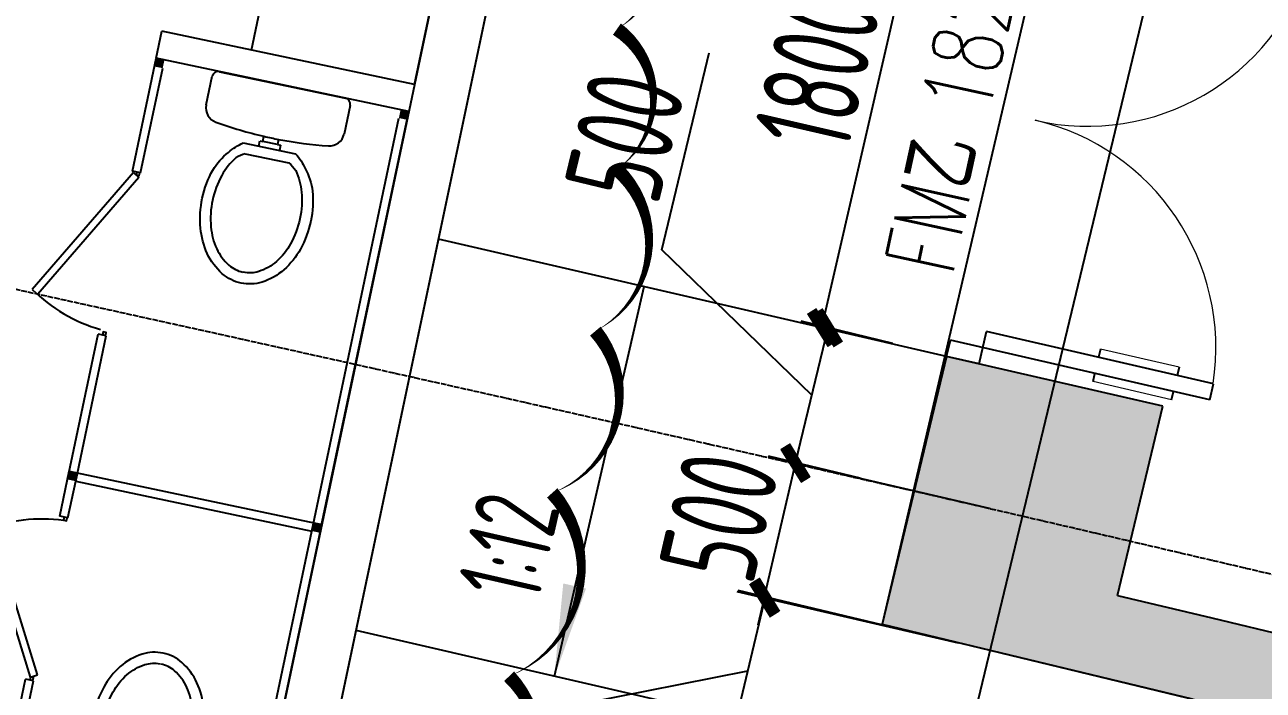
# Model space of a CAD drawing. Header units: millimetres. Extents: x 11639278 to 23698211, y -13072636 to -5537337.
# Drawn here: x 11786013 to 11790478, y -6327378 to -6324982 of the extents above; entities that cross this region are included whole.
import ezdxf
from ezdxf.enums import TextEntityAlignment as Align

# ---------------------------------------------------------------- set-up
doc = ezdxf.new("R2010")
doc.units = ezdxf.units.MM
doc.header["$LTSCALE"] = 10
doc.linetypes.add('A2-RI-F1$0$CENTER', pattern=[2, 1.25, -0.25, 0.25, -0.25])
doc.linetypes.add('A2-RI-F1$0$DOTE', pattern=[2.4200000000000004, 2, -0.2, 0.02, -0.2])
for name, color, linetype in [('A2-RB-F1$0$A-DIMS-100', 1, 'Continuous'), ('A2-RD-F1（少）$0$A-1-1-X-toilel$0$A-FIXT', 55, 'Continuous'), ('A2-RI-F1$0$$0$AUDIT_D_120618114340-341', 1, 'Continuous'), ('A2-RI-F1$0$A-1-1-X-toilel$0$A-FIXT', 55, 'Continuous'), ('A2-RI-F1$0$A-DOOR', 32, 'Continuous'), ('A2-RI-F1$0$A-GRID', 1, 'A2-RI-F1$0$CENTER'), ('A2-RI-F1$0$A-HATH-GRAY', 8, 'Continuous'), ('A2-RI-F1$0$A-ROOF-EDGE', 2, 'Continuous'), ('A2-RI-F1$0$A-SYMB-AREA', 4, 'Continuous'), ('A2-RI-F1$0$A-SYMB-DOOR', 4, 'Continuous'), ('A2-RI-F1$0$A-SYMB-NAME', 4, 'Continuous'), ('A2-RI-F1$0$A-WALL', 7, 'Continuous'), ('A2-RI-F1$0$WINDOW_TEXT', 7, 'Continuous')]:
    doc.layers.add(name, color=color, linetype=linetype)
doc.layers.add('A2-RI-F1$0$A-X-AREA', color=6, linetype='Continuous', plot=False)
doc.styles.add('A2-RB-F1$0$XD2008', font='hzs.shx', dxfattribs={"width": 0.7, "bigfont": 'hztxt.shx'})
doc.styles.add('A2-RI-F1$0$ECADI', font='hzs.shx', dxfattribs={"width": 0.7, "bigfont": 'hztxt.shx'})
doc.styles.add('A2-RI-F1$0$ECADI-TXT', font='simplex.shx', dxfattribs={"bigfont": 'hztxt.shx'})
doc.styles.add('A2-RI-F1$0$SIMPLEX', font='simplex.shx', dxfattribs={"width": 0.7})
doc.dimstyles.new('A2-RB-F1$0$XD100$0', dxfattribs={"dimscale": 100, "dimtxt": 3.5, "dimasz": 1, "dimexe": 1, "dimexo": 2, "dimgap": 0.5, "dimtad": 1, "dimdec": 0, "dimdsep": 46, "dimtxsty": 'A2-RB-F1$0$XD2008', "dimblk1": 'A2-RB-F1$0$_ArchTick', "dimblk2": 'A2-RB-F1$0$_ArchTick', "dimsah": 1, "dimcen": 2.5, "dimclrt": 4, "dimaunit": 1, "dimadec": 0, "dimazin": 0, "dimtfac": 1, "dimtdec": 0, "dimtix": 1, "dimtmove": 1, "dimatfit": 3, "dimfxl": 0, "dimtolj": 1, "dimtzin": 0, "dimarcsym": 0})

# ---------------------------------------------------------------- blocks, each defined once
blk = doc.blocks.new('A2-RB-F1$0$_ArchTick')
at = {"color": 0, "linetype": 'ByBlock', "const_width": 0.4}
blk.add_lwpolyline([(-0.5, -0.5), (0.5, 0.5)], dxfattribs=at)
blk = doc.blocks.new('*D1421')
at = {"layer": 'A2-RB-F1$0$A-DIMS-100', "color": 0, "lineweight": -2, "transparency": 16777216}
for p, q in [((11788791.35940821, -6326561.617693579), (11788813.98591224, -6326464.211116206)), ((11789491.34236309, -6326724.216232374), (11788693.95283084, -6326538.991189549)), ((11788678.7143412, -6327046.55210593), (11788791.35940821, -6326561.617693579)), ((11789378.69729608, -6327209.150644725), (11788581.30776383, -6327023.9256019)), ((11788678.7143412, -6327046.55210593), (11788656.08783717, -6327143.958683303))]:
    blk.add_line(p, q, dxfattribs=at)
at = {"layer": 'Defpoints', "color": 0, "transparency": 16777216}
for p in [(11788791.35940821, -6326561.617693579), (11789686.15551784, -6326769.469240434), (11789573.51045083, -6327254.403652785)]:
    blk.add_point(p, dxfattribs=at)
at = {"layer": 'A2-RB-F1$0$A-DIMS-100', "color": 0, "lineweight": -2, "transparency": 16777216, "xscale": 100, "yscale": 100, "zscale": 100}
for p, rotation in [((11788791.35940821, -6326561.617693579), 256.922721768014), ((11788678.7143412, -6327046.55210593), 76.922721768014)]:
    blk.add_blockref('A2-RB-F1$0$_ArchTick', p, dxfattribs=dict(at, rotation=rotation))
at = {"layer": 'A2-RB-F1$0$A-DIMS-100', "color": 4, "transparency": 16777216, "insert": (11788515.87207562, -6326753.175265685), "char_height": 350, "attachment_point": 5, "rotation": 76.92272176801406, "style": 'A2-RB-F1$0$XD2008'}
blk.add_mtext('\\A1;500', dxfattribs=at)
blk = doc.blocks.new('*D1422')
at = {"layer": 'A2-RB-F1$0$A-DIMS-100', "color": 0, "lineweight": -2, "transparency": 16777216}
for p, q in [((11788309.64808716, -6325791.719444855), (11788480.69914062, -6325082.042379485)), ((11788850.61635154, -6326315.81329189), (11788309.64808716, -6325791.719444855)), ((11789142.04264732, -6326128.909834986), (11788811.97619208, -6326049.355037974)), ((11788792.04047464, -6326558.839894647), (11788909.19222844, -6326072.786689132)), ((11789024.89089353, -6326614.9630405), (11788694.82443829, -6326535.408243489))]:
    blk.add_line(p, q, dxfattribs=at)
at = {"layer": 'Defpoints', "color": 0, "transparency": 16777216}
for p in [(11788909.19222844, -6326072.786689132), (11789336.47472003, -6326175.773137301), (11789219.32296623, -6326661.826342816)]:
    blk.add_point(p, dxfattribs=at)
at = {"layer": 'A2-RB-F1$0$A-DIMS-100', "color": 0, "lineweight": -2, "transparency": 16777216, "xscale": 100, "yscale": 100, "zscale": 100}
for p, rotation in [((11788909.19222844, -6326072.786689132), 76.44866309347927), ((11788792.04047464, -6326558.839894647), 256.4486630934793)]:
    blk.add_blockref('A2-RB-F1$0$_ArchTick', p, dxfattribs=dict(at, rotation=rotation))
at = {"layer": 'A2-RB-F1$0$A-DIMS-100', "color": 4, "transparency": 16777216, "insert": (11788176.4375321, -6325384.159697063), "char_height": 350, "attachment_point": 5, "rotation": 76.44866309347925, "style": 'A2-RB-F1$0$XD2008'}
blk.add_mtext('\\A1;500', dxfattribs=at)
blk = doc.blocks.new('*D1423')
at = {"layer": 'A2-RB-F1$0$A-DIMS-100', "color": 0, "lineweight": -2, "transparency": 16777216}
for p, q in [((11789545.89912454, -6324376.7926533), (11789193.92803874, -6324295.662581187)), ((11788887.05881435, -6326072.181830209), (11789291.37285863, -6324318.123816168)), ((11789141.58508025, -6326130.850667341), (11788789.61399446, -6326049.720595228))]:
    blk.add_line(p, q, dxfattribs=at)
at = {"layer": 'Defpoints', "color": 0, "transparency": 16777216}
for p in [(11789291.37285863, -6324318.123816168), (11789740.78876432, -6324421.715123262), (11789336.47472003, -6326175.773137303)]:
    blk.add_point(p, dxfattribs=at)
at = {"layer": 'A2-RB-F1$0$A-DIMS-100', "color": 0, "lineweight": -2, "transparency": 16777216, "xscale": 100, "yscale": 100, "zscale": 100}
for p, rotation in [((11789291.37285863, -6324318.123816168), 77.01991600797717), ((11788887.05881435, -6326072.181830209), 257.0199160079772)]:
    blk.add_blockref('A2-RB-F1$0$_ArchTick', p, dxfattribs=dict(at, rotation=rotation))
at = {"layer": 'A2-RB-F1$0$A-DIMS-100', "color": 4, "transparency": 16777216, "insert": (11788869.96499174, -6325144.61504448), "char_height": 350, "attachment_point": 5, "rotation": 77.01991600797717, "style": 'A2-RB-F1$0$XD2008'}
blk.add_mtext('\\A1;1800', dxfattribs=at)
blk = doc.blocks.new('*D1434')
at = {"layer": 'A2-RB-F1$0$A-DIMS-100', "color": 0, "lineweight": -2, "transparency": 16777216}
for p, q in [((11789445.98065905, -6327432.42356059), (11789262.71718891, -6328208.270814233)), ((11790370.54726928, -6327650.816143115), (11790187.28379914, -6328426.663396758)), ((11789285.70564318, -6328110.949023401), (11790210.27225341, -6328329.341605928))]:
    blk.add_line(p, q, dxfattribs=at)
at = {"layer": 'Defpoints', "color": 0, "transparency": 16777216}
for p in [(11789491.95756758, -6327237.779978929), (11790416.52417781, -6327456.172561454), (11790210.27225341, -6328329.341605928)]:
    blk.add_point(p, dxfattribs=at)
at = {"layer": 'A2-RB-F1$0$A-DIMS-100', "color": 0, "lineweight": -2, "transparency": 16777216, "xscale": 100, "yscale": 100, "zscale": 100}
for p, rotation in [((11789285.70564318, -6328110.949023401), 166.7097256110643), ((11790210.27225341, -6328329.341605928), 346.7097256110643)]:
    blk.add_blockref('A2-RB-F1$0$_ArchTick', p, dxfattribs=dict(at, rotation=rotation))
at = {"layer": 'A2-RB-F1$0$A-DIMS-100', "color": 4, "transparency": 16777216, "insert": (11789799.71297039, -6328001.171285296), "char_height": 350, "attachment_point": 5, "rotation": 346.7097256110643, "style": 'A2-RB-F1$0$XD2008'}
blk.add_mtext('\\A1;950', dxfattribs=at)
blk = doc.blocks.new('*D1107')
at = {"layer": 'A2-RB-F1$0$A-DIMS-100', "color": 0, "lineweight": -2, "transparency": 16777216}
for p, q in [((11789378.76723669, -6327209.149862858), (11788585.50664187, -6327019.310442954)), ((11788682.76046218, -6327042.584772918), (11788555.12782388, -6327575.90889829)), ((11788618.94414303, -6327309.246835604), (11787890.63716498, -6327453.373089847)), ((11787890.63716498, -6327453.373089847), (11787720.73455625, -6328163.325978104)), ((11789251.13459838, -6327742.47398823), (11788457.87400357, -6327552.634568326))]:
    blk.add_line(p, q, dxfattribs=at)
at = {"layer": 'Defpoints', "color": 0, "transparency": 16777216}
for p in [(11789573.2748773, -6327255.698522786), (11788555.12782388, -6327575.90889829), (11789445.642239, -6327789.022648158)]:
    blk.add_point(p, dxfattribs=at)
at = {"layer": 'A2-RB-F1$0$A-DIMS-100', "color": 0, "lineweight": -2, "transparency": 16777216, "xscale": 100, "yscale": 100, "zscale": 100}
for p, rotation in [((11788682.76046218, -6327042.584772918), 76.54136474564864), ((11788555.12782388, -6327575.90889829), 256.5413647456487)]:
    blk.add_blockref('A2-RB-F1$0$_ArchTick', p, dxfattribs=dict(at, rotation=rotation))
at = {"layer": 'A2-RB-F1$0$A-DIMS-100', "color": 4, "transparency": 16777216, "insert": (11787586.86476492, -6327755.982291556), "char_height": 350, "attachment_point": 5, "rotation": 76.54136474564865, "style": 'A2-RB-F1$0$XD2008'}
blk.add_mtext('\\A1;550', dxfattribs=at)
blk = doc.blocks.new('A2-RI-F1$0$A-1-1-X-toilel$0$A-1-10-01~10(B1~wd)$0$A1088D2A')
at = {"layer": 'A2-RI-F1$0$A-1-1-X-toilel$0$A-FIXT'}
for p, q in [((-0.4300000000000068, 0), (0.4300000000000068, 0)), ((-0.4699999999999704, -0.235336267095184), (-0.4700000000000131, -0.0400000000000027)), ((0.4700000000000131, -0.03999999999999559), (0.4700000000000273, -0.2353362670951911)), ((-0.06999999999997897, -0.3957167111844802), (-0.04999999999996874, -0.3957167111844767)), ((-0.06999999999999318, -0.4309881117825811), (-0.06999999999997897, -0.3957167111844802)), ((-0.04999999999996874, -0.3957167111844767), (-0.04999999999998295, -0.3605386372609218)), ((0.04999999999999716, -0.3957167111844802), (-0.04999999999996874, -0.3957167111844767)), ((0.05000000000001137, -0.3605386372609218), (0.04999999999999716, -0.3957167111844802)), ((0.04999999999999716, -0.3957167111844802), (0.07000000000000739, -0.3957167111844802)), ((0.07000000000000739, -0.3957167111844802), (0.07000000000000739, -0.4309881117825811)), ((-0.1762938147833138, -0.4309881117825811), (0.1809100379928869, -0.4309881117825811)), ((-0.1484167180438694, -0.4997169248503378), (0.1484167180438694, -0.4997169248503378))]:
    blk.add_line(p, q, dxfattribs=at)
for points in [[(0.002308111604786557, -1.35, -0.128380851963308), (-0.133145106430043, -1.314637976685676, -0.106267858386305), (-0.2593697823085719, -1.203377380979279, -0.0850651022026369), (-0.3381833015746485, -1.047009278842657, -0.07442225656738125), (-0.367760314940713, -0.8493990655887919, -0.07442225656738106), (-0.3381833015746487, -0.6517888523349271, -0.09398519693808477), (-0.2593697823085721, -0.5142866828826407, -0.0738717931688168), (-0.1762938147833138, -0.4309881117825811, -0.1309213330563596)], [(0.180910037992887, -0.4309881117825811, -0.07387179316881685), (0.2639860055181452, -0.5142866828826407, -0.09398519693808455), (0.3427995247842218, -0.6517888523349271, -0.0744222565673809), (0.3723765381502862, -0.8493990655887919, -0.07442225656738098), (0.3427995247842218, -1.047009278842656, -0.08506510220263751), (0.2639860055181452, -1.203377380979279, -0.106267858386305), (0.1377613296396161, -1.314637976685676, -0.1283808519633083), (0.002308111604786557, -1.35, -0.1309213330563591)], [(-0.1484167180438695, -0.4997169248503378, 0.07365400395430324), (-0.2043185169707629, -0.5395298440589007, 0.08506510220264732), (-0.2718499929185088, -0.6735140745154038, 0.07442225656737694), (-0.298175316120222, -0.8493990655887919, 0.07442225656738169), (-0.2718499929185058, -1.02528405666219, 0.08506510220263948), (-0.2043185169707648, -1.15926828711868, 0.1062678583862979), (-0.1014907335803409, -1.249905718790097, 0.1283808519633133), (-0.00230811160478661, -1.275798777969936, 0.1313960865787941)], [(0.1484167180438695, -0.4997169248503378, -0.07365400395430324), (0.2043185169707629, -0.5395298440589007, -0.08506510220264732), (0.2718499929185088, -0.6735140745154038, -0.07442225656737694), (0.298175316120222, -0.8493990655887919, -0.07442225656738169), (0.2718499929185058, -1.02528405666219, -0.08506510220263948), (0.2043185169707648, -1.15926828711868, -0.1062678583862979), (0.1014907335803409, -1.249905718790097, -0.1283808519633133), (0.002308111604786609, -1.275798777969936, -0.1313960865787941)]]:
    blk.add_lwpolyline(points, format="xyb", dxfattribs=at)
for centre, radius, start, end in [((-0.4300000000000104, -0.0400000000000027), 0.0400000000000027, 89.99999999999491, 180), ((0.4300000000000104, -0.0400000000000027), 0.0400000000000027, 1.017777498068325e-11, 90.0000000000051), ((-0.3699999999999424, -0.2353362670952195), 0.1000000000000286, 179.9999999999796, 262.0681383419005), ((0.3700000000000063, -0.2353362670952266), 0.100000000000021, 277.931861658096, 2.035554996136651e-11), ((9.201519754475918e-13, 2.420261888217401), 2.781250000000108, 262.068138341904, 268.9699080231065), ((2.842084206866602e-14, 2.420261888217462), 2.781250000000046, 268.969908023125, 271.0300919768748), ((-8.704157186678607e-13, 2.420261888217535), 2.781250000000242, 271.0300919768929, 277.9318616580958)]:
    blk.add_arc(centre, radius, start, end, dxfattribs=at)
blk = doc.blocks.new('A2-RI-F1$0$76ryftuyj')
at = {"layer": 'A2-RI-F1$0$A-1-1-X-toilel$0$A-FIXT'}
for p, q in [((-454.0209124051034, 100.4490472702309), (-569.5913216304034, -421.9190992573276)), ((-424.7292406391352, 93.96846357453614), (-540.2996498625726, -428.3996829539537)), ((424.7292406372726, -93.96846357639879), (150.3845308870077, -1333.982568426058)), ((454.0209124069661, -100.4490472711623), (173.1956189610064, -1369.754823888652)), ((-556.431971007958, -436.0224354602396), (-925.2309731338173, -853.0777695905417)), ((-540.2996498569846, -428.3996829558164), (-569.5913216266781, -421.9190992582589)), ((-556.431971007958, -436.0224354602396), (-537.0708651971072, -453.7482985761017)), ((-537.0708651971072, -453.7482985761017), (-905.8698673248291, -870.8036327008158)), ((-925.2309731338173, -853.0777695905417), (-905.8698673248291, -870.8036327008158)), ((-699.2029955275357, -1007.752534620464), (-734.8462058510631, -1168.856729349121)), ((-669.9113237597048, -1014.233118318021), (-699.202995525673, -1007.752534620464)), ((-669.9113237634301, -1014.23311831709), (-699.0739503894001, -1146.045641276054)), ((-699.0739503894001, -1146.045641276054), (150.3845308870077, -1333.982568426058)), ((-734.8462058510631, -1168.856729349121), (173.1956189610064, -1369.754823888652))]:
    blk.add_line(p, q, dxfattribs=at)
for points in [[(-542.8294380810112, -427.8485015649348), (-545.4194581843913, -439.5551660098135), (-556.6631987597793, -437.0675646737218), (-554.0731786563993, -425.3609002269804)], [(-683.6485612932593, -1011.030302228406), (-681.3224673755467, -1000.516561055556), (-670.078726798296, -1003.00416239351), (-672.4048207178712, -1013.51790356636)]]:
    blk.add_lwpolyline(points, dxfattribs=at)
blk.add_arc((-524.474903171882, -462.0826576333493), 559.8951733866269, 224.2936752484463, 253.752797160931, dxfattribs=at)
for points in [[(-460.5014961007982, 71.15737550053746), (-431.2098243329674, 64.67679180763662), (-454.0209124051034, 100.4490472702309), (-424.7292406391352, 93.96846357453614)], [(418.2486569415778, -123.2601353442296), (447.5403287094086, -129.7407190389931), (424.7292406372726, -93.96846357639879), (454.0209124069661, -100.4490472711623)], [(-734.8462058510631, -1168.856729349121), (-705.5545340832323, -1175.337313046679), (-728.365622157231, -1139.565057581291), (-699.0739503894001, -1146.045641276054)], [(143.9039471950382, -1363.274240196683), (173.1956189610064, -1369.754823891446), (150.3845308870077, -1333.982568429783), (179.6762026567012, -1340.463152123615)]]:
    blk.add_trace(points, dxfattribs=at)
at = {"layer": 'A2-RI-F1$0$A-1-1-X-toilel$0$A-FIXT', "xscale": 539.9999999998115, "yscale": 539.9999999998115, "zscale": 539.9999999998115, "rotation": 347.5246565594547}
blk.add_blockref('A2-RI-F1$0$A-1-1-X-toilel$0$A-1-10-01~10(B1~wd)$0$A1088D2A', (0, 0), dxfattribs=at)
blk = doc.blocks.new('A2-RI-F1$0$$DorLib2D$00000011')
for p, q in [((-0.4666666602065561, 0.4708801651422903), (-0.4666666602065561, -0.06245316819156699)), ((-0.4666666602065561, 0.4708801651422903), (-0.4333333268731963, 0.4708801651422903)), ((-0.4333333268731963, 0.4708801651422903), (-0.4333333268731963, 0.004213498475152733)), ((0.4333333397943449, 0.4708801651422903), (0.4333333397943449, 0.004213498475152733)), ((0.4666666731277047, 0.4708801651422903), (0.4333333397943449, 0.4708801651422903)), ((0.4666666731277047, 0.4708801651422903), (0.4666666731277047, -0.06245316819156699)), ((-0.483333326873236, 0.3962051976975829), (-0.4666666602065561, 0.3962051976975829)), ((-0.4166666602065021, 0.3962051976975829), (-0.4333333268731963, 0.3962051976975829)), ((0.4166666731276649, 0.3962051976975829), (0.4333333397943449, 0.3962051976975829)), ((0.4833333397943989, 0.3962051976975829), (0.4666666731277047, 0.3962051976975829)), ((-0.483333326873236, 0.2345635206386163), (-0.4666666602065561, 0.2345635206386163)), ((-0.4166666602065021, 0.2345635206386163), (-0.4333333268731963, 0.2345635206386163)), ((0.4166666731276649, 0.2345635206386163), (0.4333333397943449, 0.2345635206386163)), ((0.4833333397943846, 0.2345635206386163), (0.4666666731277047, 0.2345635206386163)), ((-0.4999999935399302, 0.004213498475152733), (-0.4333333268731963, 0.004213498475152733)), ((-0.499999993539916, 0.004213498475181154), (-0.4999999935399302, -0.06245316819156699)), ((0.5000000064610788, 0.004213498475152733), (0.4333333397943449, 0.004213498475152733)), ((0.5000000064610788, 0.004213498475181154), (0.5000000064610788, -0.06245316819156699)), ((-0.4999999935399302, -0.06245316819156699), (-0.4666666602065561, -0.06245316819156699)), ((0.5000000064610788, -0.06245316819156699), (0.4666666731277047, -0.06245316819156699))]:
    blk.add_line(p, q)
at = {"lineweight": 13}
for p, q in [((-0.483333326873236, 0.3962051976975829), (-0.483333326873236, 0.2345635206386163)), ((-0.4166666602065021, 0.3962051976975829), (-0.4166666602065021, 0.2345635206386163)), ((0.4166666731276649, 0.3962051976975829), (0.4166666731276649, 0.2345635206386163)), ((0.4833333397943989, 0.3962051976975829), (0.4833333397943846, 0.2345635206386163))]:
    blk.add_line(p, q, dxfattribs=at)
for centre, start, end in [((-0.4666666602065561, 0.004213498475152733), 0, 85.90395624167282), ((0.4666666731277047, 0.004213498475152733), 94.09604375832718, 180)]:
    blk.add_arc(centre, 0.4666666666671333, start, end, dxfattribs=at)
blk = doc.blocks.new('A2-RI-F1$0$door-doublewing')
at = {"layer": 'A2-RI-F1$0$A-DOOR', "color": 4, "xscale": -0.9999999999999998, "rotation": 180}
blk.add_blockref('A2-RI-F1$0$$DorLib2D$00000011', (-6.460084023274248e-09, -0.02911983485822134), dxfattribs=at)
at = {"layer": 'A2-RI-F1$0$WINDOW_TEXT', "style": 'A2-RI-F1$0$SIMPLEX', "flags": 9}
blk.add_attdef('A', text='', height=0.9999999999999998, dxfattribs=at).set_placement((0, 1.5), align=Align.MIDDLE)
blk = doc.blocks.new('A2-RI-F1$0$ECADI-TAG-DOOR')
blk = doc.blocks.new('A2-RI-F1$0$5erhfh')
at = {"layer": 'A2-RI-F1$0$A-SYMB-AREA', "style": 'A2-RI-F1$0$ECADI', "width": 0.7}
blk.add_attdef('340M2', text='', height=2.5, dxfattribs=at).set_placement((0, 1.25), align=Align.MIDDLE_LEFT)
at = {"layer": 'A2-RI-F1$0$A-SYMB-NAME', "style": 'A2-RI-F1$0$ECADI', "width": 0.7}
blk.add_attdef('CHINESENAME', (-12.29193252821193, 3.0875), '', height=4.5, dxfattribs=at)
blk = doc.blocks.new('A2-RI-F1')
at = {"layer": 'A2-RI-F1$0$A-HATH-GRAY', "ltscale": 3}
h = blk.add_hatch(color=256, dxfattribs=at)
h.paths.add_polyline_path([(11790116.08440735, -6326355.420583756), (11789336.48704571, -6326175.721999056), (11789104.02789268, -6327140.176331323), (11789881.7562484, -6327327.629271274)], flags=17)
h.paths.add_polyline_path([(11784982.07750059, -6317845.927547015), (11785569.17010833, -6317969.710703944), (11785692.95326526, -6317382.618096206), (11785105.86065752, -6317258.834939277)])
h.paths.add_polyline_path([(11783331.63540817, -6325673.828983516), (11783918.72801591, -6325797.612140444), (11784042.51117283, -6325210.519532707), (11783455.4185651, -6325086.736375777)], flags=17)
h.paths.add_polyline_path([(11787538.95659537, -6310566.061386202), (11786168.76169603, -6310278.714510296), (11785797.41200836, -6312039.993362097), (11787167.60690771, -6312327.340238004)])
h.paths.add_polyline_path([(11778410.62245153, -6308757.447392059), (11777032.7416437, -6308509.562804598), (11776712.11847465, -6310280.778366802), (11778089.99928248, -6310528.662954263)])
h.paths.add_polyline_path([(11790242.3600651, -6324537.328204209), (11791465.11188933, -6319482.900487989), (11790976.76614521, -6319370.335921482), (11791211.09430416, -6318398.12723396), (11791992.60684113, -6318578.287661324), (11790534.71163159, -6324604.715762605)])
edge = h.paths.add_edge_path()
edge.add_arc((11715428.67205148, -6654719.330084357), 328247.9795160223, 79.92266014707627, 81.00674811684888, ccw=False)
edge.add_line((11772864.63270262, -6331535.409567832), (11773061.22478829, -6330451.810558354))
edge.add_line((11773061.22478829, -6330451.810558354), (11774438.40910733, -6330701.106125399))
edge.add_line((11774438.40910733, -6330701.106125399), (11774242.24376963, -6331784.782944146))
edge.add_arc((11720000.66023522, -6627501.219028139), 300649.8959829168, 78.2274827493768, 79.60609913589502, ccw=False)
edge.add_line((11781341.20636825, -6333175.383677858), (11781568.29230941, -6332098.352867032))
edge.add_line((11781568.29230941, -6332098.352867032), (11782938.28711665, -6332386.645067665))
edge.add_line((11782938.28711665, -6332386.645067665), (11782711.08888637, -6333464.210995262))
edge.add_arc((11720000.66025055, -6627501.218953365), 300649.8959065875, 77.05850786861481, 77.96068022842718, ccw=False)
edge.add_line((11787332.99463505, -6334488.050896065), (11787450.15923036, -6334001.944412149))
edge.add_line((11787450.15923036, -6334001.944412149), (11788229.75659201, -6334181.64299685))
edge.add_line((11788229.75659201, -6334181.64299685), (11788112.58213476, -6334667.770404884))
edge.add_line((11788112.58213476, -6334667.770404884), (11791758.17982042, -6335546.492573418))
edge.add_line((11791758.17982042, -6335546.492573418), (11791875.34972358, -6335060.364067676))
edge.add_line((11791875.34972358, -6335060.364067676), (11792167.69873419, -6335127.751036939))
edge.add_line((11792167.69873419, -6335127.751036939), (11793115.12148292, -6331196.970241321))
edge.add_line((11793115.12148292, -6331196.970241321), (11789518.12823036, -6330329.998559081))
edge.add_line((11789518.12823036, -6330329.998559081), (11789588.42323071, -6330038.350461305))
edge.add_line((11789588.42323071, -6330038.350461305), (11792893.76428709, -6330835.029860979))
edge.add_line((11792893.76428709, -6330835.029860979), (11793527.30042168, -6328206.553466046))
edge.add_line((11793527.30042168, -6328206.553466046), (11790221.95518572, -6327409.877326669))
edge.add_line((11790221.95518572, -6327409.877326669), (11790291.81084261, -6327117.872597164))
edge.add_line((11790291.81084261, -6327117.872597164), (11793598.84220926, -6327909.006524483))
edge.add_line((11793598.84220926, -6327909.006524483), (11793761.62991507, -6327234.339242093))
edge.add_line((11793761.62991507, -6327234.339242093), (11794248.8782661, -6327346.650857532))
edge.add_line((11794248.8782661, -6327346.650857532), (11795889.11156035, -6320541.454822238))
edge.add_line((11795889.11156035, -6320541.454822238), (11795401.86320933, -6320429.143206801))
edge.add_line((11795401.86320933, -6320429.143206801), (11795636.30384598, -6319456.961643168))
edge.add_line((11795636.30384598, -6319456.961643168), (11796415.78872992, -6319636.63310398))
edge.add_line((11796415.78872992, -6319636.63310398), (11794305.0862716, -6328393.767867261))
edge.add_line((11794305.0862716, -6328393.767867261), (11793818.89614066, -6328277.065346335))
edge.add_line((11793818.89614066, -6328277.065346335), (11793208.84808423, -6330808.106095122))
edge.add_line((11793208.84808423, -6330808.106095122), (11793694.92826932, -6330925.264351713))
edge.add_line((11793694.92826932, -6330925.264351713), (11792418.74809936, -6336220.03325031))
edge.add_arc((11720132.33392726, -6626770.158887025), 299407.249714115, 76.02894159591493, 81.04323988807005)
edge.add_line((11766746.75925568, -6331013.846135003), (11766739.78624526, -6330506.692948949))
h = blk.add_hatch(color=256, dxfattribs=at)
h.paths.add_polyline_path([(11789588.42323071, -6330038.350461306), (11788859.30298631, -6329862.612960435), (11788742.12812596, -6330348.762033193), (11789130.99227691, -6330442.488614823), (11789177.87216318, -6330247.987736622), (11789518.12823036, -6330329.998559063)], flags=17)
h.paths.add_polyline_path([(11788859.30298632, -6329862.612960435), (11788762.0962433, -6329839.183532687), (11788644.92137779, -6330325.332626819), (11788742.12812596, -6330348.762033195)], flags=17)
h.paths.add_polyline_path([(11790292.30745917, -6327117.991401661), (11789951.91185505, -6327036.559301008), (11789881.75624841, -6327327.629271275), (11790222.01240403, -6327409.639932502)], flags=17)
h.paths.add_polyline_path([(11796415.78872645, -6319636.633118346), (11795636.30384252, -6319456.961657535), (11795401.86320586, -6320429.143221168), (11795889.11155689, -6320541.454836603), (11794248.87826264, -6327346.650871899), (11793761.6299116, -6327234.339256461), (11793598.8422058, -6327909.006538849), (11790291.81083914, -6327117.872611531), (11790221.95518226, -6327409.877341036), (11793527.30041822, -6328206.553480412), (11792893.76428362, -6330835.029875345), (11789588.42322724, -6330038.350475671), (11789518.12822689, -6330329.998573448), (11793115.12147946, -6331196.970255687), (11792167.69873073, -6335127.751051307), (11791875.34972011, -6335060.364082042), (11791758.17981695, -6335546.492587783), (11788112.58213129, -6334667.770419251), (11788229.75658854, -6334181.643011217), (11787450.1592269, -6334001.944426516), (11787332.99463159, -6334488.050910432, 0.003936489857834131), (11782711.08888291, -6333464.211009629), (11782938.28711318, -6332386.645082031), (11781568.29230594, -6332098.3528814), (11781341.20636478, -6333175.383692225, 0.006015421321692908), (11774242.24376616, -6331784.782958512), (11774438.40910387, -6330701.106139766), (11773061.22478482, -6330451.810572721), (11772864.63269915, -6331535.409582199, 0.004730261393427153), (11766739.78472158, -6330506.582396614), (11766746.75925222, -6331013.84614937, -0.02188249548002499), (11792418.74809589, -6336220.033264677), (11793694.92826585, -6330925.264366079), (11793208.84808077, -6330808.106109488), (11793818.89613719, -6328277.065360703), (11794305.08626814, -6328393.767881627)])
at = {"layer": 'A2-RI-F1$0$$0$AUDIT_D_120618114340-341'}
blk.add_line((11787922.66060096, -6327327.645772326), (11788246.10197585, -6325924.440271691), dxfattribs=at)
at = {"layer": 'A2-RI-F1$0$$0$AUDIT_D_120618114340-341', "extrusion": (0, 0, -1)}
blk.add_solid([(-11787954.43766436, -6326993.704701326), (-11788036.53019581, -6327012.09788288), (-11787921.8615784, -6327331.492906263)], dxfattribs=at)
at = {"layer": 'A2-RI-F1$0$A-1-1-X-toilel$0$A-FIXT'}
for p, q in [((11786401.53341784, -6325508.537682266), (11786487.29390199, -6325102.495610444)), ((11786430.8881557, -6325514.726330342), (11786510.45999177, -6325138.038996384)), ((11787077.39310591, -6326810.973355161), (11787397.29077571, -6325294.343700896)), ((11787048.03836804, -6326804.784707082), (11787361.74738977, -6325317.509790679)), ((11786405.06421421, -6325513.74319389), (11786040.43550056, -6325934.44945351)), ((11786430.8881557, -6325514.726330342), (11786401.53341784, -6325508.537682266)), ((11786405.06421421, -6325513.74319389), (11786424.60083109, -6325531.275428263)), ((11786424.60083109, -6325531.275428263), (11786059.97211745, -6325951.981687876)), ((11786167.39623218, -6326619.125264712), (11786277.76045626, -6326095.632439508)), ((11786307.11519413, -6326101.821087586), (11786277.76045626, -6326095.632439508)), ((11786196.75097004, -6326625.313912788), (11786307.11519412, -6326101.821087585))]:
    blk.add_line(p, q, dxfattribs=at)
for points in [[(11786417.05383131, -6325511.972933416), (11786414.83252265, -6325522.509311076), (11786426.10047143, -6325524.884851607), (11786428.32178009, -6325514.348473946)], [(11786304.58347495, -6326101.278844659), (11786307.05682051, -6326089.546975316), (11786295.78887173, -6326087.171434784), (11786293.31552617, -6326098.90330413)]]:
    blk.add_lwpolyline(points, dxfattribs=at)
blk.add_arc((11786437.27914195, -6325539.483974665), 559.8951733866268, 224.8640952208835, 254.323217132132, dxfattribs=at)
for points in [[(11786487.29390199, -6325102.495610444), (11786516.64863985, -6325108.684258521), (11786481.10525391, -6325131.850348305), (11786510.45999177, -6325138.038996384)], [(11787367.93603786, -6325288.155052815), (11787397.29077571, -6325294.343700893), (11787361.74738977, -6325317.509790675), (11787391.10212764, -6325323.698438755)], [(11786173.58488026, -6326589.770526848), (11786202.93961812, -6326595.959174928), (11786167.39623218, -6326619.125264712), (11786196.75097004, -6326625.313912788)], [(11787054.22701612, -6326775.429969219), (11787083.58175398, -6326781.618617298), (11787048.03836804, -6326804.784707082), (11787077.39310591, -6326810.973355161)]]:
    blk.add_trace(points, dxfattribs=at)
at = {"layer": 'A2-RI-F1$0$A-GRID', "linetype": 'A2-RI-F1$0$DOTE', "ltscale": 3000}
blk.add_line((11793700.88847131, -6309775.264128854), (11787757.94305555, -6334432.066745132), dxfattribs=at)
at = {"layer": 'A2-RI-F1$0$A-GRID', "linetype": 'A2-RI-F1$0$DOTE'}
for radius, end in [(308699.9999999902, 81.42203901783473), (304099.9999999902, 81.42260052784437)]:
    blk.add_arc((11720000.63904913, -6627501.320939044), radius, 75.58928457788856, end, dxfattribs=at)
at = {"layer": 'A2-RI-F1$0$A-ROOF-EDGE'}
for p, q in [((11789336.47472003, -6326175.773137304), (11787504.85664243, -6325753.581898017)), ((11790119.71337851, -6327834.070362841), (11787207.70885383, -6327162.848117267))]:
    blk.add_line(p, q, dxfattribs=at)
at = {"layer": 'A2-RI-F1$0$A-WALL'}
for p, q in [((11786446.19202148, -6330774.451462088), (11788182.08200619, -6322541.742993057)), ((11787417.92241702, -6325196.495168068), (11787945.52529583, -6322694.262465048)), ((11786487.15414401, -6325102.430874237), (11786507.78578528, -6325004.5823414)), ((11787417.92241702, -6325196.495168068), (11786507.78578528, -6325004.5823414)), ((11787397.29077571, -6325294.343700896), (11786487.15414401, -6325102.430874237)), ((11786291.7416561, -6330537.569757925), (11787397.29077571, -6325294.343700896)), ((11790116.08440735, -6326355.420583757), (11789336.48704571, -6326175.721999056)), ((11789951.91185505, -6327036.559301004), (11790292.30745917, -6327117.991401663)), ((11790292.30745917, -6327117.991401664), (11793598.84220926, -6327909.006524483)), ((11789104.02789268, -6327140.176331322), (11793527.35791588, -6328206.314927307))]:
    blk.add_line(p, q, dxfattribs=at)
at = {"layer": 'A2-RI-F1$0$A-WALL', "ltscale": 3}
for p, q in [((11789336.48704571, -6326175.721999055), (11789104.02789268, -6327140.176331322)), ((11790116.08440735, -6326355.420583756), (11789336.48704571, -6326175.721999055)), ((11789951.91185505, -6327036.559301004), (11790116.08440735, -6326355.420583756))]:
    blk.add_line(p, q, dxfattribs=at)
at = {"layer": 'A2-RI-F1$0$A-X-AREA'}
for points in [[(11785040.75692918, -6333970.733768817), (11785819.55882014, -6330642.587119502), (11786446.19202148, -6330774.451462088), (11788182.08200619, -6322541.742993057), (11786033.87623178, -6322066.685453433), (11786446.59845271, -6320109.290829628), (11791066.31852468, -6321131.372561729), (11790289.38967666, -6324342.924264331), (11789785.71117737, -6324226.825470929), (11789104.02789268, -6327140.176331323), (11790222.01231072, -6327409.640319638), (11789588.42280821, -6330038.350359473), (11789053.73503077, -6329909.476379937), (11788034.8572516, -6334136.718350675), (11787450.15923036, -6334001.944412149), (11787332.99463506, -6334488.050896057)], [(11784332.63376615, -6321895.30205751), (11787945.52529583, -6322694.262465051), (11786291.74165236, -6330537.569757137), (11782670.80323202, -6329775.604602229), (11783527.06751631, -6325715.046850592), (11783917.25117555, -6325798.906729391), (11784042.51117283, -6325210.519532707), (11783652.66481671, -6325128.323960761)]]:
    blk.add_lwpolyline(points, close=True, dxfattribs=at)
at = {"layer": 'Defpoints'}
blk.add_lwpolyline([(11787642.6654976, -6327949.374486848, 0, 50, 0.52056705), (11787759.27139519, -6327327.861811157, 0, 50, 0.52056705), (11787759.27139519, -6327327.861811157, 0, 50, 0.52056705), (11787914.75459361, -6326667.499365067, 0, 50, 0.52056705), (11787914.75459361, -6326667.499365067, 0, 50, 0.52056705), (11788070.21178716, -6326084.824509674, 0, 50, 0.52056705), (11788070.21178716, -6326084.824509673, 0, 50, 0.52056705), (11788147.96638881, -6325502.149654284, 0, 50, 0.52056705), (11788147.96638881, -6325502.149654284, 0, 50, 0.52056705), (11788147.96638881, -6324997.162389592, 0, 50, 0.52056705), (11788147.96638881, -6324997.162389592, 0, 50, 0.52056705), (11788186.81768475, -6324492.187074998, 0, 50, 0.52056705)], format="xyseb", dxfattribs=at)
ref = blk.add_blockref('A2-RI-F1$0$5erhfh', (11788324.91744148, -6326625.224880181), dxfattribs=dict(xscale=99.9999999997965, yscale=99.9999999997965, zscale=99.9999999997965, rotation=77.09624936736144))
ref.add_attrib('CHINESENAME', '1:12', (11787863.99630184, -6327068.658726294), dxfattribs={"layer": 'A2-RI-F1$0$A-SYMB-NAME', "height": 300, "rotation": 77.09624936580788, "style": 'A2-RI-F1$0$ECADI', "width": 0.7})
at = {"layer": 'A2-RI-F1$0$A-1-1-X-toilel$0$A-FIXT', "extrusion": (0, 0, -1), "xscale": -539.999999999736, "yscale": 539.999999999714, "zscale": -539.999999999736, "rotation": 11.90492350780667}
blk.add_blockref('A2-RI-F1$0$A-1-1-X-toilel$0$A-1-10-01~10(B1~wd)$0$A1088D2A', (-11786942.16247505, -6325198.374639075), dxfattribs=at)
at = {"layer": 'A2-RI-F1$0$A-1-1-X-toilel$0$A-FIXT', "xscale": -0.9999999999999997, "rotation": 155.6197330518534}
blk.add_blockref('A2-RI-F1$0$76ryftuyj', (11786360.40856703, -6327957.733212765), dxfattribs=at)
at = {"layer": 'A2-RI-F1$0$A-DOOR', "xscale": -1799.999999998866, "yscale": 1800.000000004293, "zscale": 1800, "rotation": 77.01993270181947}
blk.add_blockref('A2-RI-F1$0$door-doublewing', (11789597.10480087, -6325312.195285113), dxfattribs=at)
at = {"layer": 'A2-RI-F1$0$A-SYMB-DOOR'}
ref = blk.add_blockref('A2-RI-F1$0$ECADI-TAG-DOOR', (11790222.65510968, -6325343.372699376), dxfattribs=dict(at, xscale=100.0000000022357, yscale=100.0000000022357, zscale=100.0000000022357, rotation=77.68166240593806))
ref.add_attrib('门窗主编号1', 'FM乙', dxfattribs={"height": 250.0000000002097, "rotation": 77.68166231371079, "style": 'A2-RI-F1$0$ECADI-TXT', "width": 0.6999999999999982}).set_placement((11789461.93149628, -6325412.651645146), align=Align.RIGHT)
ref.add_attrib('门窗主编号2', '1822', (11789487.16266513, -6325316.905033603, 333.3333333332655), dxfattribs={"height": 250.0000000002097, "rotation": 77.68166231371079, "style": 'A2-RI-F1$0$ECADI-TXT', "width": 0.6999999999999982})
blk = doc.blocks.new('A2-RD-F1（少）')
at = {"layer": 'A2-RD-F1（少）$0$A-1-1-X-toilel$0$A-FIXT'}
blk.add_line((11786830.83225277, -6325072.700422312), (11787358.43409885, -6322570.472617175), dxfattribs=at)
blk = doc.blocks.new('A2-RB-F1')
at = {"layer": 'A2-RB-F1$0$A-DIMS-100'}
for p1, p2, distance, picture, middle in [((11789336.47472003, -6326175.773137303), (11789740.78876432, -6324421.715123262), 461.2004067566632, '*D1423', (11788869.96499174, -6325144.61504448)), ((11789491.95756758, -6327237.779978928), (11790416.52417782, -6327456.172561455), -897.1978803745063, '*D1434', (11789799.71297039, -6328001.171285296))]:
    dim = blk.add_aligned_dim(p1=p1, p2=p2, distance=distance, dimstyle='A2-RB-F1$0$XD100$0', dxfattribs=at)
    dim.commit()
    dim.dimension.update_dxf_attribs({"geometry": picture, "text_midpoint": middle})
dim = blk.add_linear_dim(base=(11788909.19222844, -6326072.786689132), p1=(11789219.32296623, -6326661.826342817), p2=(11789336.47472003, -6326175.773137303), angle=76.44866309327175, dimstyle='A2-RB-F1$0$XD100$0', dxfattribs=at)
dim.commit()
dim.dimension.update_dxf_attribs({"geometry": '*D1422', "text_midpoint": (11788321.36391274, -6325743.111426678), "dimtype": 129})
dim = blk.add_aligned_dim(p1=(11789573.51045083, -6327254.403652786), p2=(11789686.15551784, -6326769.469240434), distance=918.6198034779383, text='500', dimstyle='A2-RB-F1$0$XD100$0', dxfattribs=at)
dim.commit()
dim.dimension.update_dxf_attribs({"geometry": '*D1421', "text_midpoint": (11788515.87207562, -6326753.175265685)})
dim = blk.add_linear_dim(base=(11788555.12782388, -6327575.90889829), p1=(11789573.27487731, -6327255.698522787), p2=(11789445.642239, -6327789.022648158), angle=256.54136474543674, text='550', dimstyle='A2-RB-F1$0$XD100$0', dxfattribs=at)
dim.commit()
dim.dimension.update_dxf_attribs({"geometry": '*D1107', "text_midpoint": (11787879, -6327502), "dimtype": 129})

msp = doc.modelspace()

# ---------------------------------------------------------------- block references
for name in ['A2-RI-F1', 'A2-RB-F1', 'A2-RD-F1（少）']:
    msp.add_blockref(name, (0, 0))

doc.saveas('drawing.dxf')
